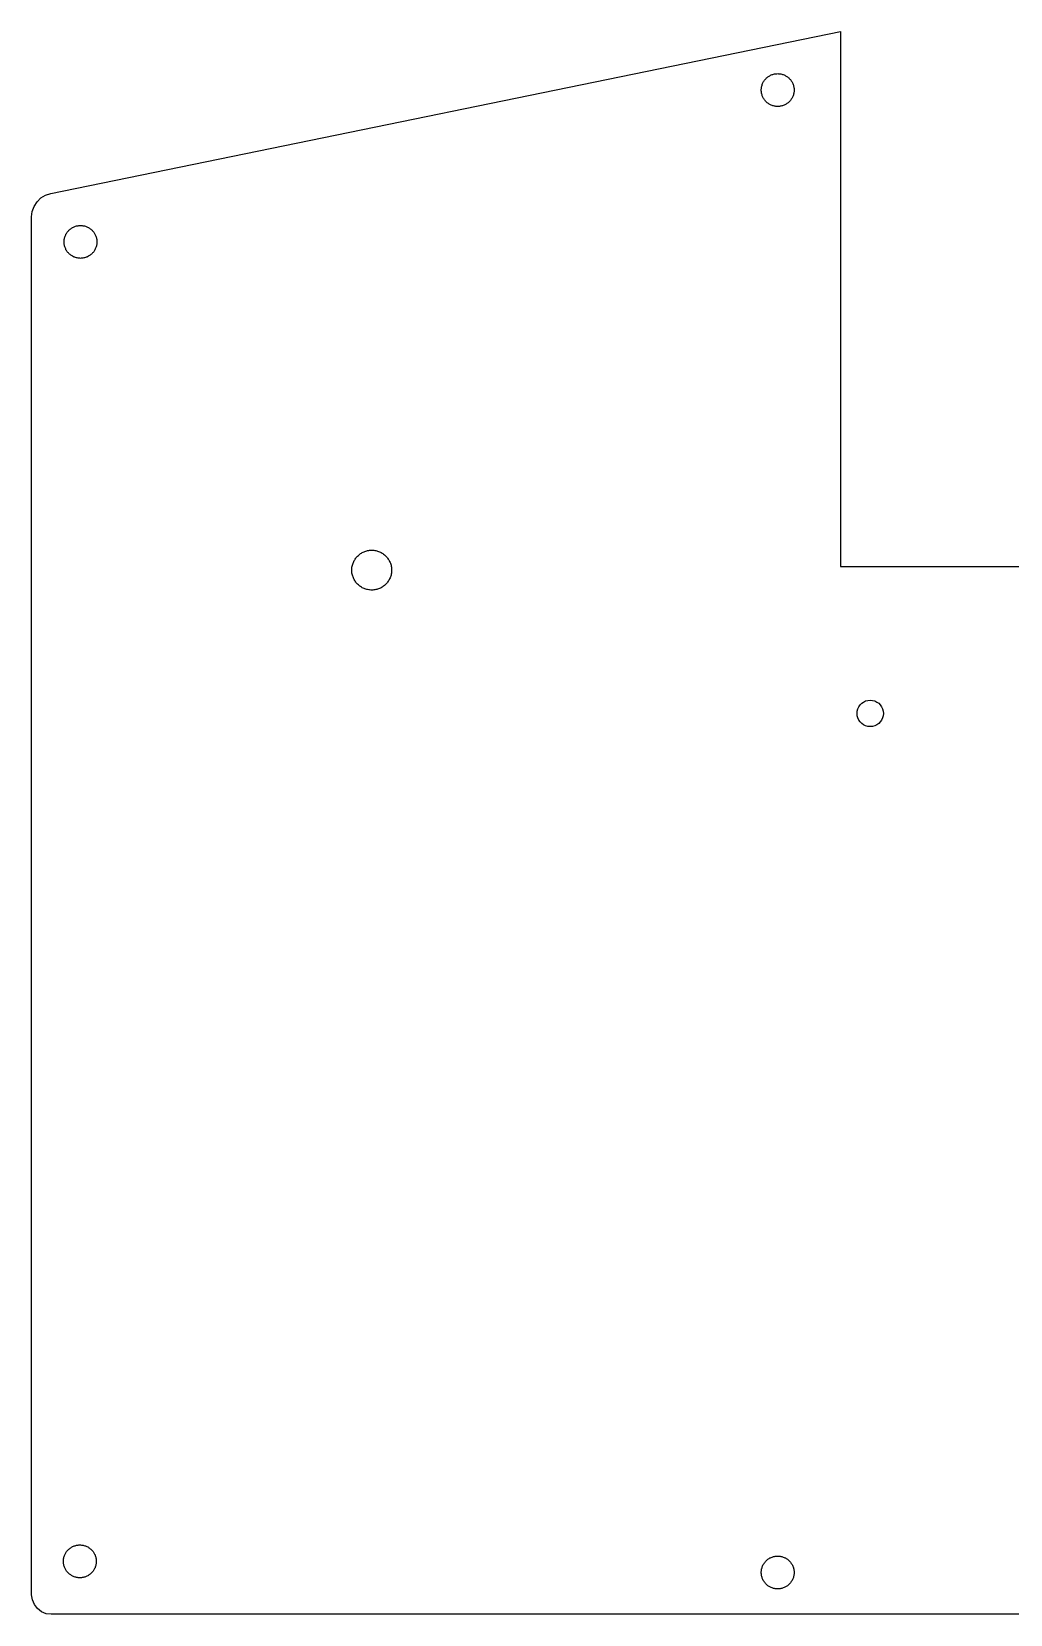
# Model space of a CAD drawing. Header units: centimetres. Extents: x 5 to 155, y 5 to 141.
# Drawn here: x 4.9 to 79.8, y 20 to 141.1 of the extents above; entities that cross this region are included whole.
import ezdxf

# ---------------------------------------------------------------- set-up
doc = ezdxf.new("R2010")
doc.units = ezdxf.units.CM
doc.layers.get('0').update_dxf_attribs({"color": 153, "true_color": 0x5890e1})

msp = doc.modelspace()

# ---------------------------------------------------------------- linework, layer by layer
for points in [[(6.38, 128.73, 0), (66.79, 141.11, 0)], [(66.79, 141.11, 0), (66.79, 100.17, 0)], [(60.75, 136.83, 0), (60.76, 136.89, 0)], [(60.76, 136.89, 0), (60.77, 136.95, 0)], [(60.77, 136.95, 0), (60.79, 137.01, 0)], [(60.79, 137.01, 0), (60.81, 137.07, 0)], [(60.81, 137.07, 0), (60.83, 137.13, 0)], [(60.83, 137.13, 0), (60.86, 137.18, 0)], [(60.86, 137.18, 0), (60.88, 137.24, 0)], [(60.88, 137.24, 0), (60.91, 137.29, 0)], [(60.91, 137.29, 0), (60.95, 137.34, 0)], [(60.95, 137.34, 0), (60.98, 137.39, 0)], [(60.98, 137.39, 0), (61.02, 137.44, 0)], [(61.02, 137.44, 0), (61.06, 137.48, 0)], [(61.06, 137.48, 0), (61.1, 137.53, 0)], [(61.1, 137.53, 0), (61.14, 137.57, 0)], [(61.14, 137.57, 0), (61.19, 137.61, 0)], [(61.19, 137.61, 0), (61.24, 137.65, 0)], [(61.24, 137.65, 0), (61.29, 137.68, 0)], [(61.29, 137.68, 0), (61.34, 137.71, 0)], [(61.34, 137.71, 0), (61.39, 137.74, 0)], [(61.39, 137.74, 0), (61.44, 137.77, 0)], [(61.44, 137.77, 0), (61.5, 137.8, 0)], [(61.5, 137.8, 0), (61.56, 137.82, 0)], [(61.56, 137.82, 0), (61.62, 137.84, 0)], [(61.62, 137.84, 0), (61.68, 137.86, 0)], [(61.68, 137.86, 0), (61.74, 137.87, 0)], [(61.74, 137.87, 0), (61.8, 137.88, 0)], [(61.8, 137.88, 0), (61.86, 137.89, 0)], [(61.86, 137.89, 0), (61.92, 137.89, 0)], [(61.92, 137.89, 0), (61.99, 137.9, 0)], [(61.99, 137.9, 0), (62.05, 137.89, 0)], [(62.05, 137.89, 0), (62.12, 137.89, 0)], [(62.12, 137.89, 0), (62.18, 137.88, 0)], [(62.18, 137.88, 0), (62.24, 137.87, 0)], [(62.24, 137.87, 0), (62.3, 137.86, 0)], [(62.3, 137.86, 0), (62.36, 137.84, 0)], [(62.36, 137.84, 0), (62.42, 137.82, 0)], [(62.42, 137.82, 0), (62.48, 137.8, 0)], [(62.48, 137.8, 0), (62.53, 137.77, 0)], [(62.53, 137.77, 0), (62.59, 137.74, 0)], [(62.59, 137.74, 0), (62.64, 137.71, 0)], [(62.64, 137.71, 0), (62.69, 137.68, 0)], [(62.69, 137.68, 0), (62.74, 137.65, 0)], [(62.74, 137.65, 0), (62.79, 137.61, 0)], [(62.79, 137.61, 0), (62.83, 137.57, 0)], [(62.83, 137.57, 0), (62.88, 137.53, 0)], [(62.88, 137.53, 0), (62.92, 137.48, 0)], [(62.92, 137.48, 0), (62.96, 137.44, 0)], [(62.96, 137.44, 0), (63, 137.39, 0)], [(63, 137.39, 0), (63.03, 137.34, 0)], [(63.03, 137.34, 0), (63.06, 137.29, 0)], [(63.06, 137.29, 0), (63.09, 137.24, 0)], [(63.09, 137.24, 0), (63.12, 137.18, 0)], [(63.12, 137.18, 0), (63.15, 137.13, 0)], [(63.15, 137.13, 0), (63.17, 137.07, 0)], [(63.17, 137.07, 0), (63.19, 137.01, 0)], [(63.19, 137.01, 0), (63.21, 136.95, 0)], [(63.21, 136.95, 0), (63.22, 136.89, 0)], [(63.22, 136.89, 0), (63.23, 136.83, 0)], [(60.73, 136.7, 0), (60.74, 136.77, 0)], [(60.73, 136.64, 0), (60.73, 136.7, 0)], [(60.73, 136.57, 0), (60.73, 136.64, 0)], [(60.74, 136.51, 0), (60.73, 136.57, 0)], [(60.74, 136.77, 0), (60.75, 136.83, 0)], [(60.75, 136.45, 0), (60.74, 136.51, 0)], [(60.76, 136.39, 0), (60.75, 136.45, 0)], [(60.77, 136.33, 0), (60.76, 136.39, 0)], [(60.79, 136.27, 0), (60.77, 136.33, 0)], [(60.81, 136.21, 0), (60.79, 136.27, 0)], [(60.83, 136.15, 0), (60.81, 136.21, 0)], [(60.86, 136.09, 0), (60.83, 136.15, 0)], [(60.88, 136.04, 0), (60.86, 136.09, 0)], [(60.91, 135.99, 0), (60.88, 136.04, 0)], [(60.95, 135.94, 0), (60.91, 135.99, 0)], [(60.98, 135.89, 0), (60.95, 135.94, 0)], [(61.02, 135.84, 0), (60.98, 135.89, 0)], [(61.06, 135.79, 0), (61.02, 135.84, 0)], [(61.1, 135.75, 0), (61.06, 135.79, 0)], [(61.14, 135.71, 0), (61.1, 135.75, 0)], [(61.19, 135.67, 0), (61.14, 135.71, 0)], [(61.24, 135.63, 0), (61.19, 135.67, 0)], [(62.79, 135.67, 0), (62.74, 135.63, 0)], [(62.83, 135.71, 0), (62.79, 135.67, 0)], [(62.88, 135.75, 0), (62.83, 135.71, 0)], [(62.92, 135.79, 0), (62.88, 135.75, 0)], [(62.96, 135.84, 0), (62.92, 135.79, 0)], [(63, 135.89, 0), (62.96, 135.84, 0)], [(63.03, 135.94, 0), (63, 135.89, 0)], [(63.06, 135.99, 0), (63.03, 135.94, 0)], [(63.09, 136.04, 0), (63.06, 135.99, 0)], [(63.12, 136.09, 0), (63.09, 136.04, 0)], [(63.15, 136.15, 0), (63.12, 136.09, 0)], [(63.17, 136.21, 0), (63.15, 136.15, 0)], [(63.19, 136.27, 0), (63.17, 136.21, 0)], [(63.21, 136.33, 0), (63.19, 136.27, 0)], [(63.22, 136.39, 0), (63.21, 136.33, 0)], [(63.23, 136.45, 0), (63.22, 136.39, 0)], [(63.23, 136.83, 0), (63.24, 136.77, 0)], [(63.24, 136.51, 0), (63.23, 136.45, 0)], [(63.24, 136.77, 0), (63.24, 136.7, 0)], [(63.24, 136.7, 0), (63.25, 136.64, 0)], [(63.25, 136.64, 0), (63.24, 136.57, 0)], [(63.24, 136.57, 0), (63.24, 136.51, 0)], [(61.29, 135.6, 0), (61.24, 135.63, 0)], [(61.34, 135.56, 0), (61.29, 135.6, 0)], [(61.39, 135.53, 0), (61.34, 135.56, 0)], [(61.44, 135.51, 0), (61.39, 135.53, 0)], [(61.5, 135.48, 0), (61.44, 135.51, 0)], [(61.56, 135.46, 0), (61.5, 135.48, 0)], [(61.62, 135.44, 0), (61.56, 135.46, 0)], [(61.68, 135.42, 0), (61.62, 135.44, 0)], [(61.74, 135.41, 0), (61.68, 135.42, 0)], [(61.8, 135.4, 0), (61.74, 135.41, 0)], [(61.86, 135.39, 0), (61.8, 135.4, 0)], [(61.92, 135.38, 0), (61.86, 135.39, 0)], [(61.99, 135.38, 0), (61.92, 135.38, 0)], [(62.05, 135.38, 0), (61.99, 135.38, 0)], [(62.12, 135.39, 0), (62.05, 135.38, 0)], [(62.18, 135.4, 0), (62.12, 135.39, 0)], [(62.24, 135.41, 0), (62.18, 135.4, 0)], [(62.3, 135.42, 0), (62.24, 135.41, 0)], [(62.36, 135.44, 0), (62.3, 135.42, 0)], [(62.42, 135.46, 0), (62.36, 135.44, 0)], [(62.48, 135.48, 0), (62.42, 135.46, 0)], [(62.53, 135.51, 0), (62.48, 135.48, 0)], [(62.59, 135.53, 0), (62.53, 135.51, 0)], [(62.64, 135.56, 0), (62.59, 135.53, 0)], [(62.69, 135.6, 0), (62.64, 135.56, 0)], [(62.74, 135.63, 0), (62.69, 135.6, 0)], [(5.33, 128.09, 0), (5.62, 128.38, 0)], [(5.62, 128.38, 0), (5.98, 128.6, 0)], [(5.98, 128.6, 0), (6.38, 128.73, 0)], [(4.91, 126.93, 0), (4.96, 127.35, 0)], [(4.96, 127.35, 0), (5.1, 127.74, 0)], [(5.1, 127.74, 0), (5.33, 128.09, 0)], [(4.91, 21.5, 0), (4.91, 126.93, 0)], [(7.81, 125.95, 0), (7.85, 125.99, 0)], [(7.85, 125.99, 0), (7.9, 126.03, 0)], [(7.9, 126.03, 0), (7.95, 126.06, 0)], [(7.95, 126.06, 0), (8, 126.09, 0)], [(8, 126.09, 0), (8.05, 126.13, 0)], [(8.05, 126.13, 0), (8.11, 126.15, 0)], [(8.11, 126.15, 0), (8.16, 126.18, 0)], [(8.16, 126.18, 0), (8.22, 126.2, 0)], [(8.22, 126.2, 0), (8.28, 126.22, 0)], [(8.28, 126.22, 0), (8.34, 126.24, 0)], [(8.34, 126.24, 0), (8.4, 126.25, 0)], [(8.4, 126.25, 0), (8.46, 126.26, 0)], [(8.46, 126.26, 0), (8.52, 126.27, 0)], [(8.52, 126.27, 0), (8.59, 126.28, 0)], [(8.59, 126.28, 0), (8.65, 126.28, 0)], [(8.65, 126.28, 0), (8.71, 126.28, 0)], [(8.71, 126.28, 0), (8.78, 126.27, 0)], [(8.78, 126.27, 0), (8.84, 126.26, 0)], [(8.84, 126.26, 0), (8.9, 126.25, 0)], [(8.9, 126.25, 0), (8.96, 126.24, 0)], [(8.96, 126.24, 0), (9.02, 126.22, 0)], [(9.02, 126.22, 0), (9.08, 126.2, 0)], [(9.08, 126.2, 0), (9.14, 126.18, 0)], [(9.14, 126.18, 0), (9.19, 126.15, 0)], [(9.19, 126.15, 0), (9.25, 126.13, 0)], [(9.25, 126.13, 0), (9.3, 126.09, 0)], [(9.3, 126.09, 0), (9.35, 126.06, 0)], [(9.35, 126.06, 0), (9.4, 126.03, 0)], [(9.4, 126.03, 0), (9.45, 125.99, 0)], [(9.45, 125.99, 0), (9.49, 125.95, 0)], [(7.39, 125.09, 0), (7.4, 125.15, 0)], [(7.39, 125.02, 0), (7.39, 125.09, 0)], [(7.39, 124.96, 0), (7.39, 125.02, 0)], [(7.4, 124.89, 0), (7.39, 124.96, 0)], [(7.4, 125.15, 0), (7.41, 125.21, 0)], [(7.41, 124.83, 0), (7.4, 124.89, 0)], [(7.41, 125.21, 0), (7.42, 125.27, 0)], [(7.42, 124.77, 0), (7.41, 124.83, 0)], [(7.42, 125.27, 0), (7.43, 125.33, 0)], [(7.43, 124.71, 0), (7.42, 124.77, 0)], [(7.43, 125.33, 0), (7.45, 125.39, 0)], [(7.45, 125.39, 0), (7.47, 125.45, 0)], [(7.47, 125.45, 0), (7.49, 125.51, 0)], [(7.49, 125.51, 0), (7.52, 125.57, 0)], [(7.52, 125.57, 0), (7.54, 125.62, 0)], [(7.54, 125.62, 0), (7.58, 125.67, 0)], [(7.58, 125.67, 0), (7.61, 125.72, 0)], [(7.61, 125.72, 0), (7.64, 125.77, 0)], [(7.64, 125.77, 0), (7.68, 125.82, 0)], [(7.68, 125.82, 0), (7.72, 125.87, 0)], [(7.72, 125.87, 0), (7.76, 125.91, 0)], [(7.76, 125.91, 0), (7.81, 125.95, 0)], [(9.49, 125.95, 0), (9.54, 125.91, 0)], [(9.54, 125.91, 0), (9.58, 125.87, 0)], [(9.58, 125.87, 0), (9.62, 125.82, 0)], [(9.62, 125.82, 0), (9.66, 125.77, 0)], [(9.66, 125.77, 0), (9.69, 125.72, 0)], [(9.69, 125.72, 0), (9.72, 125.67, 0)], [(9.72, 125.67, 0), (9.75, 125.62, 0)], [(9.75, 125.62, 0), (9.78, 125.57, 0)], [(9.78, 125.57, 0), (9.81, 125.51, 0)], [(9.81, 125.51, 0), (9.83, 125.45, 0)], [(9.83, 125.45, 0), (9.85, 125.39, 0)], [(9.85, 125.39, 0), (9.87, 125.33, 0)], [(9.87, 125.33, 0), (9.88, 125.27, 0)], [(9.88, 124.77, 0), (9.87, 124.71, 0)], [(9.88, 125.27, 0), (9.89, 125.21, 0)], [(9.89, 124.83, 0), (9.88, 124.77, 0)], [(9.89, 125.21, 0), (9.9, 125.15, 0)], [(9.9, 124.89, 0), (9.89, 124.83, 0)], [(9.9, 125.15, 0), (9.9, 125.09, 0)], [(9.9, 125.09, 0), (9.91, 125.02, 0)], [(9.91, 125.02, 0), (9.9, 124.96, 0)], [(9.9, 124.96, 0), (9.9, 124.89, 0)], [(7.45, 124.65, 0), (7.43, 124.71, 0)], [(7.47, 124.59, 0), (7.45, 124.65, 0)], [(7.49, 124.53, 0), (7.47, 124.59, 0)], [(7.52, 124.48, 0), (7.49, 124.53, 0)], [(7.54, 124.42, 0), (7.52, 124.48, 0)], [(7.58, 124.37, 0), (7.54, 124.42, 0)], [(7.61, 124.32, 0), (7.58, 124.37, 0)], [(7.64, 124.27, 0), (7.61, 124.32, 0)], [(7.68, 124.22, 0), (7.64, 124.27, 0)], [(7.72, 124.18, 0), (7.68, 124.22, 0)], [(7.76, 124.13, 0), (7.72, 124.18, 0)], [(7.81, 124.09, 0), (7.76, 124.13, 0)], [(7.85, 124.05, 0), (7.81, 124.09, 0)], [(7.9, 124.01, 0), (7.85, 124.05, 0)], [(7.95, 123.98, 0), (7.9, 124.01, 0)], [(8, 123.95, 0), (7.95, 123.98, 0)], [(8.05, 123.92, 0), (8, 123.95, 0)], [(8.11, 123.89, 0), (8.05, 123.92, 0)], [(8.16, 123.86, 0), (8.11, 123.89, 0)], [(8.22, 123.84, 0), (8.16, 123.86, 0)], [(8.28, 123.82, 0), (8.22, 123.84, 0)], [(8.34, 123.8, 0), (8.28, 123.82, 0)], [(8.4, 123.79, 0), (8.34, 123.8, 0)], [(8.46, 123.78, 0), (8.4, 123.79, 0)], [(8.52, 123.77, 0), (8.46, 123.78, 0)], [(8.59, 123.77, 0), (8.52, 123.77, 0)], [(8.65, 123.76, 0), (8.59, 123.77, 0)], [(8.71, 123.77, 0), (8.65, 123.76, 0)], [(8.78, 123.77, 0), (8.71, 123.77, 0)], [(8.84, 123.78, 0), (8.78, 123.77, 0)], [(8.9, 123.79, 0), (8.84, 123.78, 0)], [(8.96, 123.8, 0), (8.9, 123.79, 0)], [(9.02, 123.82, 0), (8.96, 123.8, 0)], [(9.08, 123.84, 0), (9.02, 123.82, 0)], [(9.14, 123.86, 0), (9.08, 123.84, 0)], [(9.19, 123.89, 0), (9.14, 123.86, 0)], [(9.25, 123.92, 0), (9.19, 123.89, 0)], [(9.3, 123.95, 0), (9.25, 123.92, 0)], [(9.35, 123.98, 0), (9.3, 123.95, 0)], [(9.4, 124.01, 0), (9.35, 123.98, 0)], [(9.45, 124.05, 0), (9.4, 124.01, 0)], [(9.49, 124.09, 0), (9.45, 124.05, 0)], [(9.54, 124.13, 0), (9.49, 124.09, 0)], [(9.58, 124.18, 0), (9.54, 124.13, 0)], [(9.62, 124.22, 0), (9.58, 124.18, 0)], [(9.66, 124.27, 0), (9.62, 124.22, 0)], [(9.69, 124.32, 0), (9.66, 124.27, 0)], [(9.72, 124.37, 0), (9.69, 124.32, 0)], [(9.75, 124.42, 0), (9.72, 124.37, 0)], [(9.78, 124.48, 0), (9.75, 124.42, 0)], [(9.81, 124.53, 0), (9.78, 124.48, 0)], [(9.83, 124.59, 0), (9.81, 124.53, 0)], [(9.85, 124.65, 0), (9.83, 124.59, 0)], [(9.87, 124.71, 0), (9.85, 124.65, 0)], [(29.53, 100.49, 0), (29.56, 100.56, 0)], [(29.56, 100.56, 0), (29.59, 100.63, 0)], [(29.59, 100.63, 0), (29.63, 100.69, 0)], [(29.63, 100.69, 0), (29.67, 100.75, 0)], [(29.67, 100.75, 0), (29.71, 100.81, 0)], [(29.71, 100.81, 0), (29.75, 100.87, 0)], [(29.75, 100.87, 0), (29.8, 100.93, 0)], [(29.8, 100.93, 0), (29.85, 100.98, 0)], [(29.85, 100.98, 0), (29.91, 101.03, 0)], [(29.91, 101.03, 0), (29.96, 101.08, 0)], [(29.96, 101.08, 0), (30.02, 101.12, 0)], [(30.02, 101.12, 0), (30.08, 101.17, 0)], [(30.08, 101.17, 0), (30.14, 101.21, 0)], [(30.14, 101.21, 0), (30.2, 101.24, 0)], [(30.2, 101.24, 0), (30.27, 101.28, 0)], [(30.27, 101.28, 0), (30.34, 101.31, 0)], [(30.34, 101.31, 0), (30.41, 101.33, 0)], [(30.41, 101.33, 0), (30.48, 101.36, 0)], [(30.48, 101.36, 0), (30.55, 101.38, 0)], [(30.55, 101.38, 0), (30.62, 101.4, 0)], [(30.62, 101.4, 0), (30.7, 101.41, 0)], [(30.7, 101.41, 0), (30.77, 101.42, 0)], [(30.77, 101.42, 0), (30.85, 101.42, 0)], [(30.85, 101.42, 0), (30.93, 101.43, 0)], [(30.93, 101.43, 0), (31.01, 101.42, 0)], [(31.01, 101.42, 0), (31.09, 101.42, 0)], [(31.09, 101.42, 0), (31.16, 101.41, 0)], [(31.16, 101.41, 0), (31.24, 101.4, 0)], [(31.24, 101.4, 0), (31.31, 101.38, 0)], [(31.31, 101.38, 0), (31.38, 101.36, 0)], [(31.38, 101.36, 0), (31.45, 101.33, 0)], [(31.45, 101.33, 0), (31.52, 101.31, 0)], [(31.52, 101.31, 0), (31.59, 101.28, 0)], [(31.59, 101.28, 0), (31.66, 101.24, 0)], [(31.66, 101.24, 0), (31.72, 101.21, 0)], [(31.72, 101.21, 0), (31.78, 101.17, 0)], [(31.78, 101.17, 0), (31.84, 101.12, 0)], [(31.84, 101.12, 0), (31.9, 101.08, 0)], [(31.9, 101.08, 0), (31.95, 101.03, 0)], [(31.95, 101.03, 0), (32.01, 100.98, 0)], [(32.01, 100.98, 0), (32.06, 100.93, 0)], [(32.06, 100.93, 0), (32.11, 100.87, 0)], [(32.11, 100.87, 0), (32.15, 100.81, 0)], [(32.15, 100.81, 0), (32.19, 100.75, 0)], [(32.19, 100.75, 0), (32.23, 100.69, 0)], [(32.23, 100.69, 0), (32.27, 100.63, 0)], [(32.27, 100.63, 0), (32.3, 100.56, 0)], [(32.3, 100.56, 0), (32.33, 100.49, 0)], [(29.41, 100.06, 0), (29.42, 100.13, 0)], [(29.41, 99.98, 0), (29.41, 100.06, 0)], [(29.41, 99.9, 0), (29.41, 99.98, 0)], [(29.41, 99.82, 0), (29.41, 99.9, 0)], [(29.41, 99.75, 0), (29.41, 99.82, 0)], [(29.42, 99.67, 0), (29.41, 99.75, 0)], [(29.42, 100.13, 0), (29.44, 100.21, 0)], [(29.44, 99.6, 0), (29.42, 99.67, 0)], [(29.44, 100.21, 0), (29.45, 100.28, 0)], [(29.45, 99.52, 0), (29.44, 99.6, 0)], [(29.45, 100.28, 0), (29.48, 100.35, 0)], [(29.48, 99.45, 0), (29.45, 99.52, 0)], [(29.48, 100.35, 0), (29.5, 100.43, 0)], [(29.5, 99.38, 0), (29.48, 99.45, 0)], [(29.5, 100.43, 0), (29.53, 100.49, 0)], [(29.53, 99.31, 0), (29.5, 99.38, 0)], [(32.33, 100.49, 0), (32.36, 100.43, 0)], [(32.36, 99.38, 0), (32.33, 99.31, 0)], [(32.36, 100.43, 0), (32.39, 100.35, 0)], [(32.39, 99.45, 0), (32.36, 99.38, 0)], [(32.39, 100.35, 0), (32.41, 100.28, 0)], [(32.41, 99.52, 0), (32.39, 99.45, 0)], [(32.41, 100.28, 0), (32.42, 100.21, 0)], [(32.42, 99.6, 0), (32.41, 99.52, 0)], [(32.42, 100.21, 0), (32.44, 100.13, 0)], [(32.44, 99.67, 0), (32.42, 99.6, 0)], [(32.44, 100.13, 0), (32.45, 100.06, 0)], [(32.45, 99.75, 0), (32.44, 99.67, 0)], [(32.45, 100.06, 0), (32.45, 99.98, 0)], [(32.45, 99.98, 0), (32.45, 99.9, 0)], [(32.45, 99.9, 0), (32.45, 99.82, 0)], [(32.45, 99.82, 0), (32.45, 99.75, 0)], [(66.79, 100.17, 0), (109.88, 100.17, 0)], [(29.56, 99.24, 0), (29.53, 99.31, 0)], [(29.59, 99.18, 0), (29.56, 99.24, 0)], [(29.63, 99.11, 0), (29.59, 99.18, 0)], [(29.67, 99.05, 0), (29.63, 99.11, 0)], [(29.71, 98.99, 0), (29.67, 99.05, 0)], [(29.75, 98.93, 0), (29.71, 98.99, 0)], [(29.8, 98.88, 0), (29.75, 98.93, 0)], [(29.85, 98.82, 0), (29.8, 98.88, 0)], [(29.91, 98.77, 0), (29.85, 98.82, 0)], [(29.96, 98.73, 0), (29.91, 98.77, 0)], [(30.02, 98.68, 0), (29.96, 98.73, 0)], [(30.08, 98.64, 0), (30.02, 98.68, 0)], [(30.14, 98.6, 0), (30.08, 98.64, 0)], [(30.2, 98.56, 0), (30.14, 98.6, 0)], [(30.27, 98.53, 0), (30.2, 98.56, 0)], [(30.34, 98.5, 0), (30.27, 98.53, 0)], [(30.41, 98.47, 0), (30.34, 98.5, 0)], [(30.48, 98.45, 0), (30.41, 98.47, 0)], [(30.55, 98.43, 0), (30.48, 98.45, 0)], [(30.62, 98.41, 0), (30.55, 98.43, 0)], [(30.7, 98.4, 0), (30.62, 98.41, 0)], [(30.77, 98.39, 0), (30.7, 98.4, 0)], [(30.85, 98.38, 0), (30.77, 98.39, 0)], [(30.93, 98.38, 0), (30.85, 98.38, 0)], [(31.01, 98.38, 0), (30.93, 98.38, 0)], [(31.09, 98.39, 0), (31.01, 98.38, 0)], [(31.16, 98.4, 0), (31.09, 98.39, 0)], [(31.24, 98.41, 0), (31.16, 98.4, 0)], [(31.31, 98.43, 0), (31.24, 98.41, 0)], [(31.38, 98.45, 0), (31.31, 98.43, 0)], [(31.45, 98.47, 0), (31.38, 98.45, 0)], [(31.52, 98.5, 0), (31.45, 98.47, 0)], [(31.59, 98.53, 0), (31.52, 98.5, 0)], [(31.66, 98.56, 0), (31.59, 98.53, 0)], [(31.72, 98.6, 0), (31.66, 98.56, 0)], [(31.78, 98.64, 0), (31.72, 98.6, 0)], [(31.84, 98.68, 0), (31.78, 98.64, 0)], [(31.9, 98.73, 0), (31.84, 98.68, 0)], [(31.95, 98.77, 0), (31.9, 98.73, 0)], [(32.01, 98.82, 0), (31.95, 98.77, 0)], [(32.06, 98.88, 0), (32.01, 98.82, 0)], [(32.11, 98.93, 0), (32.06, 98.88, 0)], [(32.15, 98.99, 0), (32.11, 98.93, 0)], [(32.19, 99.05, 0), (32.15, 98.99, 0)], [(32.23, 99.11, 0), (32.19, 99.05, 0)], [(32.27, 99.18, 0), (32.23, 99.11, 0)], [(32.3, 99.24, 0), (32.27, 99.18, 0)], [(32.33, 99.31, 0), (32.3, 99.24, 0)], [(68.29, 89.59, 0), (68.42, 89.72, 0)], [(68.42, 89.72, 0), (68.56, 89.81, 0)], [(68.56, 89.81, 0), (68.71, 89.89, 0)], [(68.71, 89.89, 0), (68.88, 89.94, 0)], [(68.88, 89.94, 0), (69.07, 89.95, 0)], [(69.07, 89.95, 0), (69.25, 89.94, 0)], [(69.25, 89.94, 0), (69.42, 89.89, 0)], [(69.42, 89.89, 0), (69.58, 89.81, 0)], [(69.58, 89.81, 0), (69.72, 89.72, 0)], [(69.72, 89.72, 0), (69.84, 89.59, 0)], [(68.06, 88.94, 0), (68.07, 89.12, 0)], [(68.07, 88.76, 0), (68.06, 88.94, 0)], [(68.07, 89.12, 0), (68.12, 89.29, 0)], [(68.12, 88.59, 0), (68.07, 88.76, 0)], [(68.12, 89.29, 0), (68.19, 89.45, 0)], [(68.19, 88.43, 0), (68.12, 88.59, 0)], [(68.19, 89.45, 0), (68.29, 89.59, 0)], [(68.29, 88.29, 0), (68.19, 88.43, 0)], [(69.84, 89.59, 0), (69.94, 89.45, 0)], [(69.94, 88.43, 0), (69.84, 88.29, 0)], [(69.94, 89.45, 0), (70.01, 89.29, 0)], [(70.01, 88.59, 0), (69.94, 88.43, 0)], [(70.01, 89.29, 0), (70.06, 89.12, 0)], [(70.06, 88.76, 0), (70.01, 88.59, 0)], [(70.06, 89.12, 0), (70.08, 88.94, 0)], [(70.08, 88.94, 0), (70.06, 88.76, 0)], [(68.42, 88.17, 0), (68.29, 88.29, 0)], [(68.56, 88.07, 0), (68.42, 88.17, 0)], [(68.71, 88, 0), (68.56, 88.07, 0)], [(68.88, 87.95, 0), (68.71, 88, 0)], [(69.07, 87.93, 0), (68.88, 87.95, 0)], [(69.25, 87.95, 0), (69.07, 87.93, 0)], [(69.42, 88, 0), (69.25, 87.95, 0)], [(69.58, 88.07, 0), (69.42, 88, 0)], [(69.72, 88.17, 0), (69.58, 88.07, 0)], [(69.84, 88.29, 0), (69.72, 88.17, 0)], [(7.35, 24.18, 0), (7.36, 24.24, 0)], [(7.36, 24.24, 0), (7.37, 24.31, 0)], [(7.37, 24.31, 0), (7.38, 24.37, 0)], [(7.38, 24.37, 0), (7.4, 24.43, 0)], [(7.4, 24.43, 0), (7.42, 24.49, 0)], [(7.42, 24.49, 0), (7.44, 24.54, 0)], [(7.44, 24.54, 0), (7.47, 24.6, 0)], [(7.47, 24.6, 0), (7.49, 24.65, 0)], [(7.49, 24.65, 0), (7.52, 24.7, 0)], [(7.52, 24.7, 0), (7.56, 24.76, 0)], [(7.56, 24.76, 0), (7.59, 24.8, 0)], [(7.59, 24.8, 0), (7.63, 24.85, 0)], [(7.63, 24.85, 0), (7.67, 24.9, 0)], [(7.67, 24.9, 0), (7.71, 24.94, 0)], [(7.71, 24.94, 0), (7.75, 24.98, 0)], [(7.75, 24.98, 0), (7.8, 25.02, 0)], [(7.8, 25.02, 0), (7.85, 25.06, 0)], [(7.85, 25.06, 0), (7.9, 25.1, 0)], [(7.9, 25.1, 0), (7.95, 25.13, 0)], [(7.95, 25.13, 0), (8, 25.16, 0)], [(8, 25.16, 0), (8.05, 25.19, 0)], [(8.05, 25.19, 0), (8.11, 25.21, 0)], [(8.11, 25.21, 0), (8.17, 25.23, 0)], [(8.17, 25.23, 0), (8.23, 25.25, 0)], [(8.23, 25.25, 0), (8.29, 25.27, 0)], [(8.29, 25.27, 0), (8.35, 25.28, 0)], [(8.35, 25.28, 0), (8.41, 25.3, 0)], [(8.41, 25.3, 0), (8.47, 25.3, 0)], [(8.47, 25.3, 0), (8.53, 25.31, 0)], [(8.53, 25.31, 0), (8.6, 25.31, 0)], [(8.6, 25.31, 0), (8.66, 25.31, 0)], [(8.66, 25.31, 0), (8.73, 25.3, 0)], [(8.73, 25.3, 0), (8.79, 25.3, 0)], [(8.79, 25.3, 0), (8.85, 25.28, 0)], [(8.85, 25.28, 0), (8.91, 25.27, 0)], [(8.91, 25.27, 0), (8.97, 25.25, 0)], [(8.97, 25.25, 0), (9.03, 25.23, 0)], [(9.03, 25.23, 0), (9.09, 25.21, 0)], [(9.09, 25.21, 0), (9.14, 25.19, 0)], [(9.14, 25.19, 0), (9.2, 25.16, 0)], [(9.2, 25.16, 0), (9.25, 25.13, 0)], [(9.25, 25.13, 0), (9.3, 25.1, 0)], [(9.3, 25.1, 0), (9.35, 25.06, 0)], [(9.35, 25.06, 0), (9.4, 25.02, 0)], [(9.4, 25.02, 0), (9.44, 24.98, 0)], [(9.44, 24.98, 0), (9.49, 24.94, 0)], [(9.49, 24.94, 0), (9.53, 24.9, 0)], [(9.53, 24.9, 0), (9.57, 24.85, 0)], [(9.57, 24.85, 0), (9.61, 24.8, 0)], [(9.61, 24.8, 0), (9.64, 24.76, 0)], [(9.64, 24.76, 0), (9.67, 24.7, 0)], [(9.67, 24.7, 0), (9.7, 24.65, 0)], [(9.7, 24.65, 0), (9.73, 24.6, 0)], [(9.73, 24.6, 0), (9.76, 24.54, 0)], [(9.76, 24.54, 0), (9.78, 24.49, 0)], [(9.78, 24.49, 0), (9.8, 24.43, 0)], [(9.8, 24.43, 0), (9.82, 24.37, 0)], [(9.82, 24.37, 0), (9.83, 24.31, 0)], [(9.83, 24.31, 0), (9.84, 24.24, 0)], [(9.84, 24.24, 0), (9.85, 24.18, 0)], [(61.24, 24.21, 0), (61.29, 24.24, 0)], [(61.29, 24.24, 0), (61.34, 24.28, 0)], [(61.34, 24.28, 0), (61.39, 24.31, 0)], [(61.39, 24.31, 0), (61.44, 24.33, 0)], [(61.44, 24.33, 0), (61.5, 24.36, 0)], [(61.5, 24.36, 0), (61.56, 24.38, 0)], [(61.56, 24.38, 0), (61.62, 24.4, 0)], [(61.62, 24.4, 0), (61.68, 24.42, 0)], [(61.68, 24.42, 0), (61.74, 24.43, 0)], [(61.74, 24.43, 0), (61.8, 24.44, 0)], [(61.8, 24.44, 0), (61.86, 24.45, 0)], [(61.86, 24.45, 0), (61.92, 24.46, 0)], [(61.92, 24.46, 0), (61.99, 24.46, 0)], [(61.99, 24.46, 0), (62.05, 24.46, 0)], [(62.05, 24.46, 0), (62.12, 24.45, 0)], [(62.12, 24.45, 0), (62.18, 24.44, 0)], [(62.18, 24.44, 0), (62.24, 24.43, 0)], [(62.24, 24.43, 0), (62.3, 24.42, 0)], [(62.3, 24.42, 0), (62.36, 24.4, 0)], [(62.36, 24.4, 0), (62.42, 24.38, 0)], [(62.42, 24.38, 0), (62.48, 24.36, 0)], [(62.48, 24.36, 0), (62.53, 24.33, 0)], [(62.53, 24.33, 0), (62.59, 24.31, 0)], [(62.59, 24.31, 0), (62.64, 24.28, 0)], [(62.64, 24.28, 0), (62.69, 24.24, 0)], [(62.69, 24.24, 0), (62.74, 24.21, 0)], [(7.34, 24.12, 0), (7.35, 24.18, 0)], [(7.34, 24.05, 0), (7.34, 24.12, 0)], [(7.34, 23.99, 0), (7.34, 24.05, 0)], [(7.35, 23.92, 0), (7.34, 23.99, 0)], [(7.36, 23.86, 0), (7.35, 23.92, 0)], [(7.37, 23.8, 0), (7.36, 23.86, 0)], [(7.38, 23.74, 0), (7.37, 23.8, 0)], [(7.4, 23.68, 0), (7.38, 23.74, 0)], [(7.42, 23.62, 0), (7.4, 23.68, 0)], [(7.44, 23.56, 0), (7.42, 23.62, 0)], [(7.47, 23.51, 0), (7.44, 23.56, 0)], [(7.49, 23.45, 0), (7.47, 23.51, 0)], [(7.52, 23.4, 0), (7.49, 23.45, 0)], [(7.56, 23.35, 0), (7.52, 23.4, 0)], [(7.59, 23.3, 0), (7.56, 23.35, 0)], [(7.63, 23.25, 0), (7.59, 23.3, 0)], [(7.67, 23.21, 0), (7.63, 23.25, 0)], [(7.71, 23.17, 0), (7.67, 23.21, 0)], [(7.75, 23.12, 0), (7.71, 23.17, 0)], [(7.8, 23.08, 0), (7.75, 23.12, 0)], [(7.85, 23.05, 0), (7.8, 23.08, 0)], [(7.9, 23.01, 0), (7.85, 23.05, 0)], [(7.95, 22.98, 0), (7.9, 23.01, 0)], [(9.3, 23.01, 0), (9.25, 22.98, 0)], [(9.35, 23.05, 0), (9.3, 23.01, 0)], [(9.4, 23.08, 0), (9.35, 23.05, 0)], [(9.44, 23.12, 0), (9.4, 23.08, 0)], [(9.49, 23.17, 0), (9.44, 23.12, 0)], [(9.53, 23.21, 0), (9.49, 23.17, 0)], [(9.57, 23.25, 0), (9.53, 23.21, 0)], [(9.61, 23.3, 0), (9.57, 23.25, 0)], [(9.64, 23.35, 0), (9.61, 23.3, 0)], [(9.67, 23.4, 0), (9.64, 23.35, 0)], [(9.7, 23.45, 0), (9.67, 23.4, 0)], [(9.73, 23.51, 0), (9.7, 23.45, 0)], [(9.76, 23.56, 0), (9.73, 23.51, 0)], [(9.78, 23.62, 0), (9.76, 23.56, 0)], [(9.8, 23.68, 0), (9.78, 23.62, 0)], [(9.82, 23.74, 0), (9.8, 23.68, 0)], [(9.83, 23.8, 0), (9.82, 23.74, 0)], [(9.84, 23.86, 0), (9.83, 23.8, 0)], [(9.85, 23.92, 0), (9.84, 23.86, 0)], [(9.85, 24.18, 0), (9.85, 24.12, 0)], [(9.85, 24.12, 0), (9.86, 24.05, 0)], [(9.86, 24.05, 0), (9.85, 23.99, 0)], [(9.85, 23.99, 0), (9.85, 23.92, 0)], [(60.73, 23.27, 0), (60.74, 23.33, 0)], [(60.73, 23.2, 0), (60.73, 23.27, 0)], [(60.73, 23.14, 0), (60.73, 23.2, 0)], [(60.74, 23.07, 0), (60.73, 23.14, 0)], [(60.74, 23.33, 0), (60.75, 23.39, 0)], [(60.75, 23.01, 0), (60.74, 23.07, 0)], [(60.75, 23.39, 0), (60.76, 23.45, 0)], [(60.76, 23.45, 0), (60.77, 23.52, 0)], [(60.77, 23.52, 0), (60.79, 23.57, 0)], [(60.79, 23.57, 0), (60.81, 23.63, 0)], [(60.81, 23.63, 0), (60.83, 23.69, 0)], [(60.83, 23.69, 0), (60.86, 23.75, 0)], [(60.86, 23.75, 0), (60.88, 23.8, 0)], [(60.88, 23.8, 0), (60.91, 23.85, 0)], [(60.91, 23.85, 0), (60.95, 23.9, 0)], [(60.95, 23.9, 0), (60.98, 23.95, 0)], [(60.98, 23.95, 0), (61.02, 24, 0)], [(61.02, 24, 0), (61.06, 24.05, 0)], [(61.06, 24.05, 0), (61.1, 24.09, 0)], [(61.1, 24.09, 0), (61.14, 24.13, 0)], [(61.14, 24.13, 0), (61.19, 24.17, 0)], [(61.19, 24.17, 0), (61.24, 24.21, 0)], [(62.74, 24.21, 0), (62.79, 24.17, 0)], [(62.79, 24.17, 0), (62.83, 24.13, 0)], [(62.83, 24.13, 0), (62.88, 24.09, 0)], [(62.88, 24.09, 0), (62.92, 24.05, 0)], [(62.92, 24.05, 0), (62.96, 24, 0)], [(62.96, 24, 0), (63, 23.95, 0)], [(63, 23.95, 0), (63.03, 23.9, 0)], [(63.03, 23.9, 0), (63.06, 23.85, 0)], [(63.06, 23.85, 0), (63.09, 23.8, 0)], [(63.09, 23.8, 0), (63.12, 23.75, 0)], [(63.12, 23.75, 0), (63.15, 23.69, 0)], [(63.15, 23.69, 0), (63.17, 23.63, 0)], [(63.17, 23.63, 0), (63.19, 23.57, 0)], [(63.19, 23.57, 0), (63.21, 23.52, 0)], [(63.21, 23.52, 0), (63.22, 23.45, 0)], [(63.22, 23.45, 0), (63.23, 23.39, 0)], [(63.23, 23.39, 0), (63.24, 23.33, 0)], [(63.24, 23.07, 0), (63.23, 23.01, 0)], [(63.24, 23.33, 0), (63.24, 23.27, 0)], [(63.24, 23.27, 0), (63.25, 23.2, 0)], [(63.25, 23.2, 0), (63.24, 23.14, 0)], [(63.24, 23.14, 0), (63.24, 23.07, 0)], [(8, 22.95, 0), (7.95, 22.98, 0)], [(8.05, 22.92, 0), (8, 22.95, 0)], [(8.11, 22.9, 0), (8.05, 22.92, 0)], [(8.17, 22.87, 0), (8.11, 22.9, 0)], [(8.23, 22.85, 0), (8.17, 22.87, 0)], [(8.29, 22.84, 0), (8.23, 22.85, 0)], [(8.35, 22.82, 0), (8.29, 22.84, 0)], [(8.41, 22.81, 0), (8.35, 22.82, 0)], [(8.47, 22.8, 0), (8.41, 22.81, 0)], [(8.53, 22.8, 0), (8.47, 22.8, 0)], [(8.6, 22.8, 0), (8.53, 22.8, 0)], [(8.66, 22.8, 0), (8.6, 22.8, 0)], [(8.73, 22.8, 0), (8.66, 22.8, 0)], [(8.79, 22.81, 0), (8.73, 22.8, 0)], [(8.85, 22.82, 0), (8.79, 22.81, 0)], [(8.91, 22.84, 0), (8.85, 22.82, 0)], [(8.97, 22.85, 0), (8.91, 22.84, 0)], [(9.03, 22.87, 0), (8.97, 22.85, 0)], [(9.09, 22.9, 0), (9.03, 22.87, 0)], [(9.14, 22.92, 0), (9.09, 22.9, 0)], [(9.2, 22.95, 0), (9.14, 22.92, 0)], [(9.25, 22.98, 0), (9.2, 22.95, 0)], [(60.76, 22.95, 0), (60.75, 23.01, 0)], [(60.77, 22.89, 0), (60.76, 22.95, 0)], [(60.79, 22.83, 0), (60.77, 22.89, 0)], [(60.81, 22.77, 0), (60.79, 22.83, 0)], [(60.83, 22.71, 0), (60.81, 22.77, 0)], [(60.86, 22.66, 0), (60.83, 22.71, 0)], [(60.88, 22.6, 0), (60.86, 22.66, 0)], [(60.91, 22.55, 0), (60.88, 22.6, 0)], [(60.95, 22.5, 0), (60.91, 22.55, 0)], [(60.98, 22.45, 0), (60.95, 22.5, 0)], [(61.02, 22.4, 0), (60.98, 22.45, 0)], [(61.06, 22.36, 0), (61.02, 22.4, 0)], [(61.1, 22.31, 0), (61.06, 22.36, 0)], [(61.14, 22.27, 0), (61.1, 22.31, 0)], [(61.19, 22.23, 0), (61.14, 22.27, 0)], [(61.24, 22.19, 0), (61.19, 22.23, 0)], [(61.29, 22.16, 0), (61.24, 22.19, 0)], [(61.34, 22.13, 0), (61.29, 22.16, 0)], [(61.39, 22.1, 0), (61.34, 22.13, 0)], [(61.44, 22.07, 0), (61.39, 22.1, 0)], [(61.5, 22.04, 0), (61.44, 22.07, 0)], [(61.56, 22.02, 0), (61.5, 22.04, 0)], [(61.62, 22, 0), (61.56, 22.02, 0)], [(61.68, 21.98, 0), (61.62, 22, 0)], [(61.74, 21.97, 0), (61.68, 21.98, 0)], [(61.8, 21.96, 0), (61.74, 21.97, 0)], [(61.86, 21.95, 0), (61.8, 21.96, 0)], [(61.92, 21.95, 0), (61.86, 21.95, 0)], [(61.99, 21.94, 0), (61.92, 21.95, 0)], [(62.05, 21.95, 0), (61.99, 21.94, 0)], [(62.12, 21.95, 0), (62.05, 21.95, 0)], [(62.18, 21.96, 0), (62.12, 21.95, 0)], [(62.24, 21.97, 0), (62.18, 21.96, 0)], [(62.3, 21.98, 0), (62.24, 21.97, 0)], [(62.36, 22, 0), (62.3, 21.98, 0)], [(62.42, 22.02, 0), (62.36, 22, 0)], [(62.48, 22.04, 0), (62.42, 22.02, 0)], [(62.53, 22.07, 0), (62.48, 22.04, 0)], [(62.59, 22.1, 0), (62.53, 22.07, 0)], [(62.64, 22.13, 0), (62.59, 22.1, 0)], [(62.69, 22.16, 0), (62.64, 22.13, 0)], [(62.74, 22.19, 0), (62.69, 22.16, 0)], [(62.79, 22.23, 0), (62.74, 22.19, 0)], [(62.83, 22.27, 0), (62.79, 22.23, 0)], [(62.88, 22.31, 0), (62.83, 22.27, 0)], [(62.92, 22.36, 0), (62.88, 22.31, 0)], [(62.96, 22.4, 0), (62.92, 22.36, 0)], [(63, 22.45, 0), (62.96, 22.4, 0)], [(63.03, 22.5, 0), (63, 22.45, 0)], [(63.06, 22.55, 0), (63.03, 22.5, 0)], [(63.09, 22.6, 0), (63.06, 22.55, 0)], [(63.12, 22.66, 0), (63.09, 22.6, 0)], [(63.15, 22.71, 0), (63.12, 22.66, 0)], [(63.17, 22.77, 0), (63.15, 22.71, 0)], [(63.19, 22.83, 0), (63.17, 22.77, 0)], [(63.21, 22.89, 0), (63.19, 22.83, 0)], [(63.22, 22.95, 0), (63.21, 22.89, 0)], [(63.23, 23.01, 0), (63.22, 22.95, 0)], [(4.97, 21.1, 0), (4.91, 21.5, 0)], [(5.12, 20.74, 0), (4.97, 21.1, 0)], [(5.35, 20.44, 0), (5.12, 20.74, 0)], [(5.66, 20.2, 0), (5.35, 20.44, 0)], [(6.02, 20.05, 0), (5.66, 20.2, 0)], [(6.41, 20, 0), (6.02, 20.05, 0)], [(89.57, 20, 0), (6.41, 20, 0)]]:
    msp.add_polyline3d(points)

doc.saveas('drawing.dxf')
